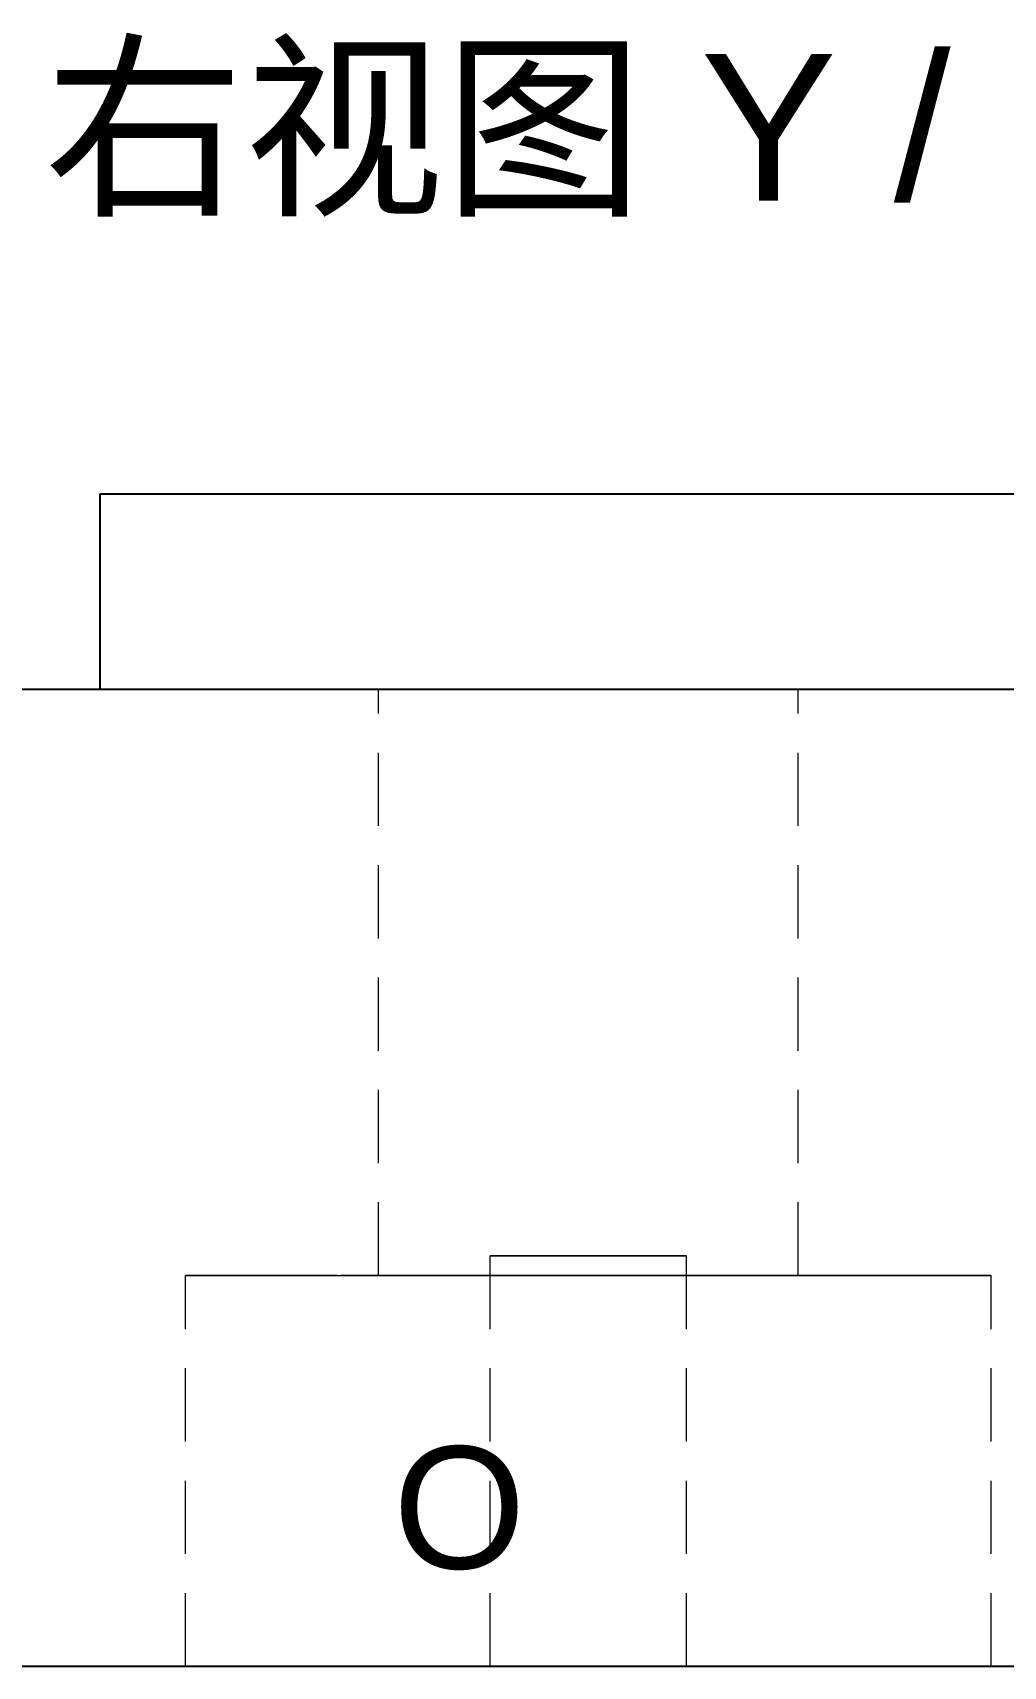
# Model space of a CAD drawing. Header units: millimetres. Extents: x 10 to 317, y 32 to 137.
# Drawn here: x 18.31 to 28.25, y 89 to 105.72 of the extents above; entities that cross this region are included whole.
import ezdxf
from ezdxf.enums import TextEntityAlignment as Align

# ---------------------------------------------------------------- set-up
doc = ezdxf.new("R2010")
doc.units = ezdxf.units.MM
doc.linetypes.add('WP_HIDDEN', pattern=[2.3, 1.5, -0.8])
for name, color, linetype, lineweight in [('ANNOTATIONS', 7, 'CONTINUOUS', 18), ('HIDDEN', 7, 'WP_HIDDEN', 13), ('VISIBLE', 7, 'CONTINUOUS', 25)]:
    doc.layers.add(name, color=color, linetype=linetype, lineweight=lineweight)
doc.styles.add('CJK', font='Arial Unicode.ttf')

msp = doc.modelspace()

# ---------------------------------------------------------------- linework, layer by layer
at = {"layer": 'HIDDEN', "ltscale": 0.5}
for p, q in [((19, 99), (29, 99)), ((21.85, 93), (21.85, 99)), ((26.15, 93), (26.15, 99)), ((22.995, 89), (22.995, 93.2)), ((25.005, 89), (25.005, 93.2)), ((19.875, 89), (19.875, 93)), ((28.125, 89), (28.125, 93))]:
    msp.add_line(p, q, dxfattribs=at)
for points in [[(26.15, 99), (26.0961, 99), (25.93708, 99), (25.68094, 99), (25.3405, 99), (24.93285, 99), (24.47842, 99), (24, 99), (23.52158, 99), (23.06715, 99), (22.6595, 99), (22.31906, 99), (22.06292, 99), (21.9039, 99), (21.85, 99)], [(21.85, 99), (21.86352, 99), (21.9039, 99), (21.97065, 99), (22.06292, 99), (22.17954, 99), (22.31906, 99), (22.47972, 99), (22.6595, 99), (22.85613, 99), (23.06715, 99), (23.2899, 99), (23.52158, 99), (23.75928, 99), (24, 99)], [(24, 99), (24.24072, 99), (24.47842, 99), (24.7101, 99), (24.93285, 99), (25.14387, 99), (25.3405, 99), (25.52028, 99), (25.68094, 99), (25.82046, 99), (25.93708, 99), (26.02935, 99), (26.0961, 99), (26.13648, 99), (26.15, 99)], [(25.005, 93.2), (24.9798, 93.2), (24.90547, 93.2), (24.78574, 93.2), (24.62661, 93.2), (24.43605, 93.2), (24.22363, 93.2), (24, 93.2), (23.77637, 93.2), (23.56395, 93.2), (23.37339, 93.2), (23.21426, 93.2), (23.09453, 93.2), (23.0202, 93.2), (22.995, 93.2)], [(22.995, 93.2), (23.00132, 93.2), (23.0202, 93.2), (23.0514, 93.2), (23.09453, 93.2), (23.14904, 93.2), (23.21426, 93.2), (23.28936, 93.2), (23.37339, 93.2), (23.46531, 93.2), (23.56395, 93.2), (23.66807, 93.2), (23.77637, 93.2), (23.88748, 93.2), (24, 93.2)], [(24, 93.2), (24.11252, 93.2), (24.22363, 93.2), (24.33193, 93.2), (24.43605, 93.2), (24.53469, 93.2), (24.62661, 93.2), (24.71064, 93.2), (24.78574, 93.2), (24.85096, 93.2), (24.90547, 93.2), (24.9486, 93.2), (24.9798, 93.2), (24.99868, 93.2), (25.005, 93.2)], [(28.125, 93), (28.02158, 93), (27.7165, 93), (27.22505, 93), (26.5719, 93), (25.78977, 93), (24.9179, 93), (24, 93), (23.0821, 93), (22.21023, 93), (21.4281, 93), (20.77495, 93), (20.2835, 93), (19.97842, 93), (19.875, 93)], [(19.875, 93), (19.90094, 93), (19.97842, 93), (20.10648, 93), (20.2835, 93), (20.50726, 93), (20.77495, 93), (21.08318, 93), (21.4281, 93), (21.80537, 93), (22.21023, 93), (22.6376, 93), (23.0821, 93), (23.53815, 93), (24, 93)], [(26.15, 93), (26.0961, 93), (25.93708, 93), (25.68094, 93), (25.3405, 93), (24.93285, 93), (24.47842, 93), (24, 93), (23.52158, 93), (23.06715, 93), (22.6595, 93), (22.31906, 93), (22.06292, 93), (21.9039, 93), (21.85, 93)], [(21.85, 93), (21.86352, 93), (21.9039, 93), (21.97065, 93), (22.06292, 93), (22.17954, 93), (22.31906, 93), (22.47972, 93), (22.6595, 93), (22.85613, 93), (23.06715, 93), (23.2899, 93), (23.52158, 93), (23.75928, 93), (24, 93)], [(24, 93), (24.46185, 93), (24.9179, 93), (25.3624, 93), (25.78977, 93), (26.19463, 93), (26.5719, 93), (26.91682, 93), (27.22505, 93), (27.49274, 93), (27.7165, 93), (27.89352, 93), (28.02158, 93), (28.09906, 93), (28.125, 93)], [(24, 93), (24.24072, 93), (24.47842, 93), (24.7101, 93), (24.93285, 93), (25.14387, 93), (25.3405, 93), (25.52028, 93), (25.68094, 93), (25.82046, 93), (25.93708, 93), (26.02935, 93), (26.0961, 93), (26.13648, 93), (26.15, 93)], [(28.125, 89), (28.02158, 89), (27.7165, 89), (27.22505, 89), (26.5719, 89), (25.78977, 89), (24.9179, 89), (24, 89), (23.0821, 89), (22.21023, 89), (21.4281, 89), (20.77495, 89), (20.2835, 89), (19.97842, 89), (19.875, 89)], [(19.875, 89), (19.90094, 89), (19.97842, 89), (20.10648, 89), (20.2835, 89), (20.50726, 89), (20.77495, 89), (21.08318, 89), (21.4281, 89), (21.80537, 89), (22.21023, 89), (22.6376, 89), (23.0821, 89), (23.53815, 89), (24, 89)], [(25.005, 89), (24.9798, 89), (24.90547, 89), (24.78574, 89), (24.62661, 89), (24.43605, 89), (24.22363, 89), (24, 89), (23.77637, 89), (23.56395, 89), (23.37339, 89), (23.21426, 89), (23.09453, 89), (23.0202, 89), (22.995, 89)], [(22.995, 89), (23.00132, 89), (23.0202, 89), (23.0514, 89), (23.09453, 89), (23.14904, 89), (23.21426, 89), (23.28936, 89), (23.37339, 89), (23.46531, 89), (23.56395, 89), (23.66807, 89), (23.77637, 89), (23.88748, 89), (24, 89)], [(24, 89), (24.46185, 89), (24.9179, 89), (25.3624, 89), (25.78977, 89), (26.19463, 89), (26.5719, 89), (26.91682, 89), (27.22505, 89), (27.49274, 89), (27.7165, 89), (27.89352, 89), (28.02158, 89), (28.09906, 89), (28.125, 89)], [(24, 89), (24.11252, 89), (24.22363, 89), (24.33193, 89), (24.43605, 89), (24.53469, 89), (24.62661, 89), (24.71064, 89), (24.78574, 89), (24.85096, 89), (24.90547, 89), (24.9486, 89), (24.9798, 89), (24.99868, 89), (25.005, 89)]]:
    msp.add_lwpolyline(points, dxfattribs=at)
at = {"layer": 'VISIBLE'}
for p, q in [((19, 99), (19, 101)), ((19, 101), (29, 101)), ((10, 99), (38, 99)), ((10, 89), (38, 89))]:
    msp.add_line(p, q, dxfattribs=at)

# ---------------------------------------------------------------- texts
at = {"layer": 'ANNOTATIONS', "style": 'CJK'}
msp.add_text('右视图 Y / Z', height=1.5, dxfattribs=at).set_placement((24, 104), align=Align.CENTER)
msp.add_text('O', height=1.25, dxfattribs=at).set_placement((22, 90))

doc.saveas('drawing.dxf')
